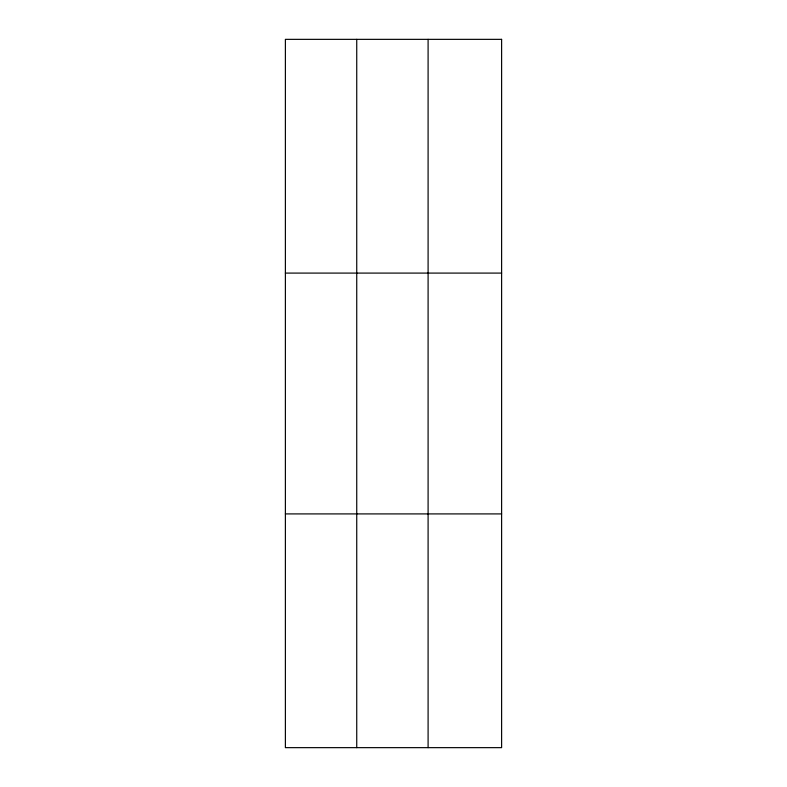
<?xml version="1.0" encoding="UTF-8"?>
<svg xmlns="http://www.w3.org/2000/svg" width="787" height="787" viewBox="0 0 787 787"><rect width="100%" height="100%" fill="white"/><g stroke="black" fill="none" stroke-linecap="round" stroke-linejoin="round"><path stroke-width="1.18" d="M356.737 39.35L356.737 747.65M428.098 39.35L428.098 747.65M285.386 273.089L501.614 273.089M285.386 513.911L501.614 513.911M501.614 39.35L501.614 747.65L285.386 747.65L285.386 39.35L501.614 39.35"/></g></svg>
